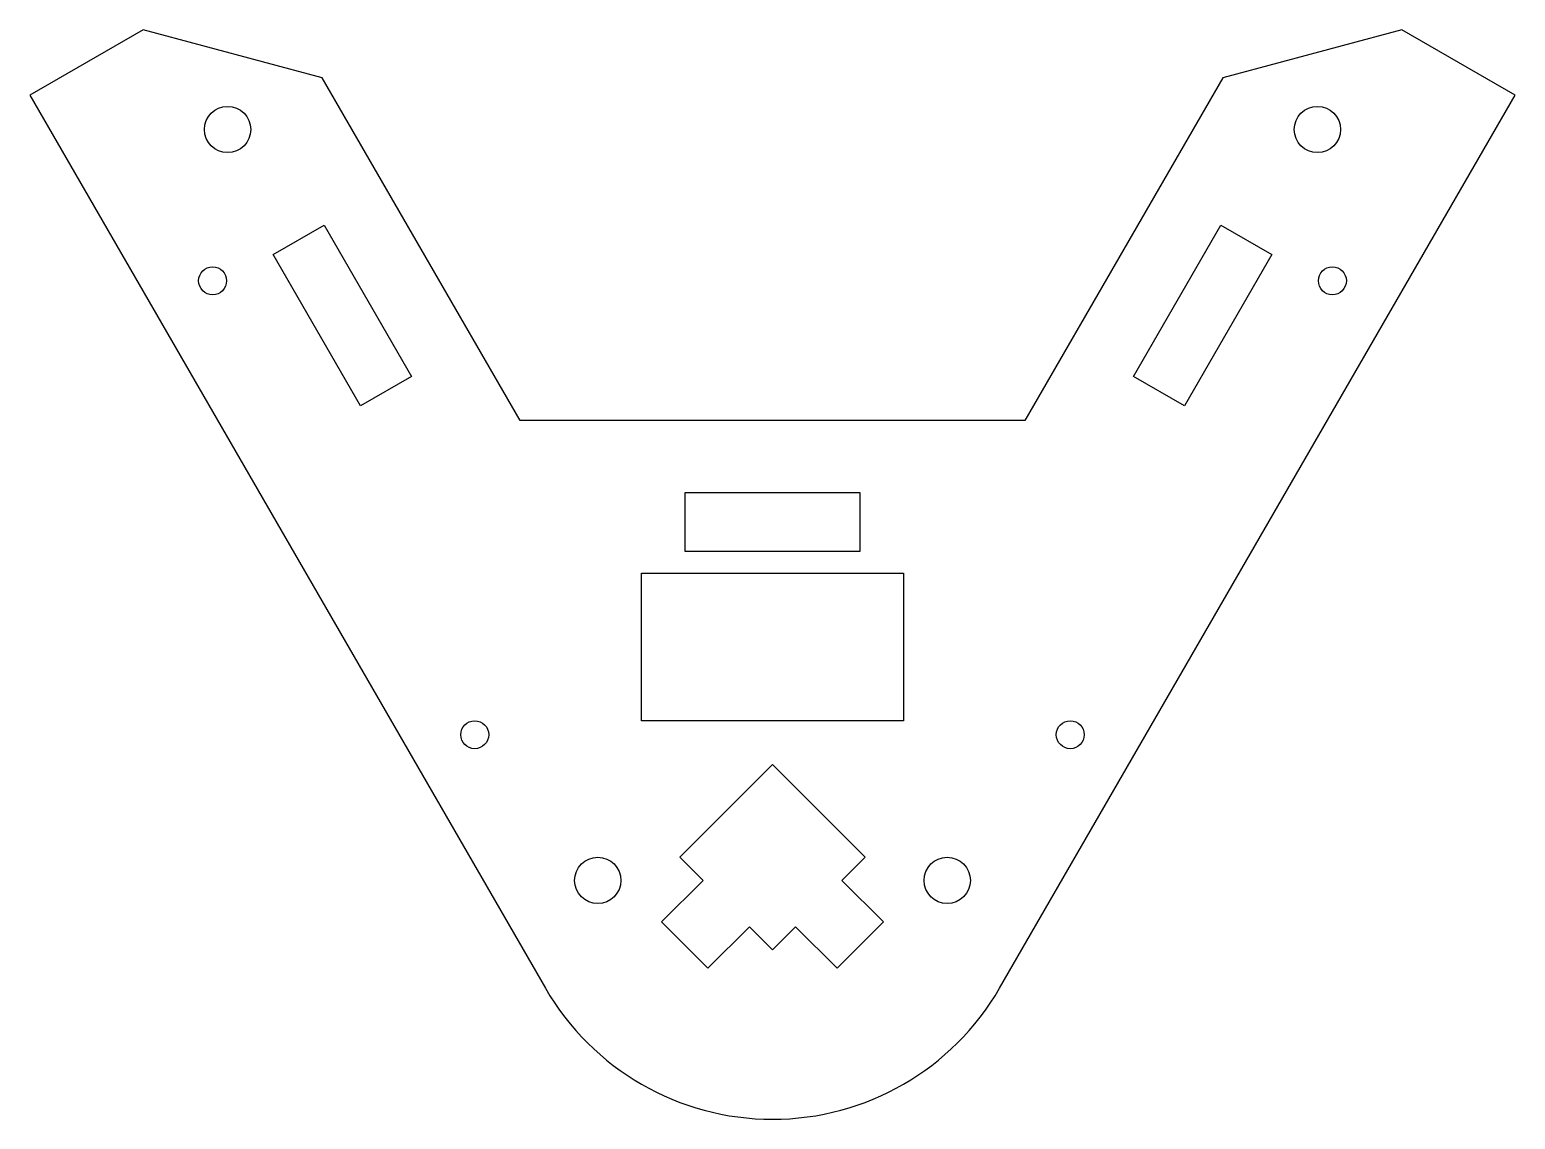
# Model space of a CAD drawing. Header units: millimetres. Extents: x -85 to 85, y -30 to 95.
import ezdxf

# ---------------------------------------------------------------- set-up
doc = ezdxf.new("R2010")
doc.units = ezdxf.units.MM

msp = doc.modelspace()

# ---------------------------------------------------------------- linework, layer by layer
msp.add_lwpolyline([(-25.98, -15, 0.57735), (25.98, -15), (85, 87.22), (72.01, 94.72), (51.52, 89.23), (28.87, 50), (-28.87, 50), (-51.52, 89.23), (-72.01, 94.72), (-85, 87.22)], format="xyb", close=True)
for points in [[(-57.15, 68.99), (-51.32, 72.35), (-41.32, 55.03), (-47.15, 51.67)], [(47.15, 51.67), (41.32, 55.03), (51.32, 72.35), (57.15, 68.99)], [(10, 35), (-10, 35), (-10, 41.73), (10, 41.73)], [(15, 32.5), (15, 15.61), (-15, 15.61), (-15, 32.5)], [(10.61, 0), (7.95, -2.65), (12.71, -7.41), (7.41, -12.71), (2.65, -7.95), (0, -10.61), (-2.65, -7.95), (-7.41, -12.71), (-12.71, -7.41), (-7.95, -2.65), (-10.61, 0), (0, 10.61)]]:
    msp.add_lwpolyline(points, close=True)
for centre, radius in [((-62.35, 83.3), 2.65), ((62.35, 83.3), 2.65), ((-64.07, 65.98), 1.6), ((64.07, 65.98), 1.6), ((-34.07, 14.02), 1.6), ((34.07, 14.02), 1.6), ((-20, -2.65), 2.65), ((20, -2.65), 2.65)]:
    msp.add_circle(centre, radius)

doc.saveas('drawing.dxf')
